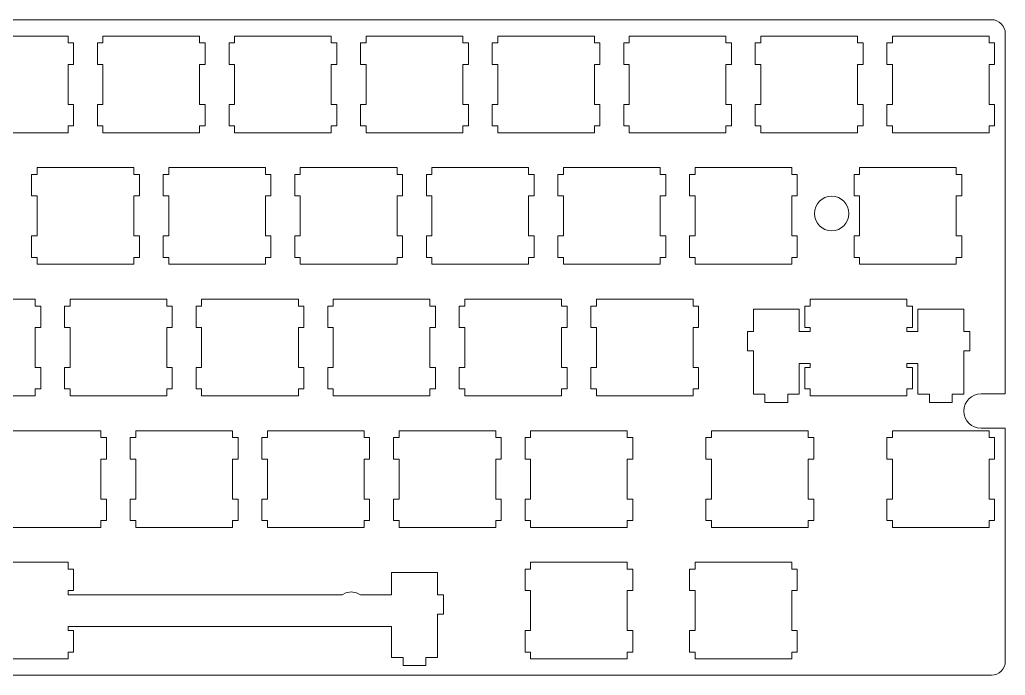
# Model space of a CAD drawing. Extents: x 0 to 285, y 0 to 95.
# Drawn here: x 142.8 to 285.5, y 0.1 to 95 of the extents above; entities that cross this region are included whole.
import ezdxf

# ---------------------------------------------------------------- set-up
doc = ezdxf.new("R2010")
doc.units = 0
doc.layers.get('0').update_dxf_attribs({"lineweight": 5, "true_color": 0xffffff})

msp = doc.modelspace()

# ---------------------------------------------------------------- linework, layer by layer
at = {"color": 0}
for p, q in [((2.09462, 95.0253), (283.471, 95.0239)), ((285.47, 93.0243), (285.47, 40.8615)), ((149.782, 92.662), (135.782, 92.662)), ((149.782, 91.6615), (149.782, 92.662)), ((150.581, 91.6615), (149.782, 91.6615)), ((150.581, 88.5624), (150.581, 91.6615)), ((154.831, 91.6615), (154.032, 91.6615)), ((154.032, 91.6615), (154.032, 88.5624)), ((154.831, 92.662), (154.831, 91.6615)), ((168.832, 92.662), (154.831, 92.662)), ((168.832, 91.6615), (168.832, 92.662)), ((169.632, 91.6615), (168.832, 91.6615)), ((169.632, 88.5624), (169.632, 91.6615)), ((173.882, 91.6615), (173.082, 91.6615)), ((173.082, 91.6615), (173.082, 88.5624)), ((173.882, 92.662), (173.882, 91.6615)), ((187.882, 92.662), (173.882, 92.662)), ((187.882, 91.6615), (187.882, 92.662)), ((188.681, 91.6615), (187.882, 91.6615)), ((188.681, 88.5624), (188.681, 91.6615)), ((192.931, 91.6615), (192.132, 91.6615)), ((192.132, 91.6615), (192.132, 88.5624)), ((192.931, 92.662), (192.931, 91.6615)), ((206.932, 92.662), (192.931, 92.662)), ((206.932, 91.6615), (206.932, 92.662)), ((207.732, 91.6615), (206.932, 91.6615)), ((207.732, 88.5624), (207.732, 91.6615)), ((211.982, 91.6615), (211.182, 91.6615)), ((211.182, 91.6615), (211.182, 88.5624)), ((211.982, 92.662), (211.982, 91.6615)), ((225.982, 92.662), (211.982, 92.662)), ((225.982, 91.6615), (225.982, 92.662)), ((226.782, 91.6615), (225.982, 91.6615)), ((226.782, 88.5624), (226.782, 91.6615)), ((231.032, 91.6615), (230.232, 91.6615)), ((230.232, 91.6615), (230.232, 88.5624)), ((231.032, 92.662), (231.032, 91.6615)), ((245.032, 92.662), (231.032, 92.662)), ((245.032, 91.6615), (245.032, 92.662)), ((245.831, 91.6615), (245.032, 91.6615)), ((245.831, 88.5624), (245.831, 91.6615)), ((250.081, 91.6615), (249.282, 91.6615)), ((249.282, 91.6615), (249.282, 88.5624)), ((250.081, 92.662), (250.081, 91.6615)), ((264.082, 92.662), (250.081, 92.662)), ((264.082, 91.6615), (264.082, 92.662)), ((264.881, 91.6615), (264.082, 91.6615)), ((264.881, 88.5624), (264.881, 91.6615)), ((269.131, 91.6615), (268.332, 91.6615)), ((268.332, 91.6615), (268.332, 88.5624)), ((269.131, 92.662), (269.131, 91.6615)), ((283.132, 92.662), (269.131, 92.662)), ((283.132, 91.6615), (283.132, 92.662)), ((283.931, 91.6615), (283.132, 91.6615)), ((283.931, 88.5624), (283.931, 91.6615)), ((149.782, 82.7624), (149.782, 88.5624)), ((149.782, 88.5624), (150.581, 88.5624)), ((154.032, 88.5624), (154.831, 88.5624)), ((154.831, 88.5624), (154.831, 82.7624)), ((168.832, 82.7624), (168.832, 88.5624)), ((168.832, 88.5624), (169.632, 88.5624)), ((173.082, 88.5624), (173.882, 88.5624)), ((173.882, 88.5624), (173.882, 82.7624)), ((187.882, 82.7624), (187.882, 88.5624)), ((187.882, 88.5624), (188.681, 88.5624)), ((192.132, 88.5624), (192.931, 88.5624)), ((192.931, 88.5624), (192.931, 82.7624)), ((206.932, 82.7624), (206.932, 88.5624)), ((206.932, 88.5624), (207.732, 88.5624)), ((211.182, 88.5624), (211.982, 88.5624)), ((211.982, 88.5624), (211.982, 82.7624)), ((225.982, 82.7624), (225.982, 88.5624)), ((225.982, 88.5624), (226.782, 88.5624)), ((230.232, 88.5624), (231.032, 88.5624)), ((231.032, 88.5624), (231.032, 82.7624)), ((245.032, 82.7624), (245.032, 88.5624)), ((245.032, 88.5624), (245.831, 88.5624)), ((249.282, 88.5624), (250.081, 88.5624)), ((250.081, 88.5624), (250.081, 82.7624)), ((264.082, 82.7624), (264.082, 88.5624)), ((264.082, 88.5624), (264.881, 88.5624)), ((268.332, 88.5624), (269.131, 88.5624)), ((269.131, 88.5624), (269.131, 82.7624)), ((283.132, 82.7624), (283.132, 88.5624)), ((283.132, 88.5624), (283.931, 88.5624)), ((150.581, 82.7624), (149.782, 82.7624)), ((150.581, 79.6618), (150.581, 82.7624)), ((154.831, 82.7624), (154.032, 82.7624)), ((154.032, 82.7624), (154.032, 79.6618)), ((169.632, 82.7624), (168.832, 82.7624)), ((169.632, 79.6618), (169.632, 82.7624)), ((173.882, 82.7624), (173.082, 82.7624)), ((173.082, 82.7624), (173.082, 79.6618)), ((188.681, 82.7624), (187.882, 82.7624)), ((188.681, 79.6618), (188.681, 82.7624)), ((192.931, 82.7624), (192.132, 82.7624)), ((192.132, 82.7624), (192.132, 79.6618)), ((207.732, 82.7624), (206.932, 82.7624)), ((207.732, 79.6618), (207.732, 82.7624)), ((211.982, 82.7624), (211.182, 82.7624)), ((211.182, 82.7624), (211.182, 79.6618)), ((226.782, 82.7624), (225.982, 82.7624)), ((226.782, 79.6618), (226.782, 82.7624)), ((231.032, 82.7624), (230.232, 82.7624)), ((230.232, 82.7624), (230.232, 79.6618)), ((245.831, 82.7624), (245.032, 82.7624)), ((245.831, 79.6618), (245.831, 82.7624)), ((250.081, 82.7624), (249.282, 82.7624)), ((249.282, 82.7624), (249.282, 79.6618)), ((264.881, 82.7624), (264.082, 82.7624)), ((264.881, 79.6618), (264.881, 82.7624)), ((269.131, 82.7624), (268.332, 82.7624)), ((268.332, 82.7624), (268.332, 79.6618)), ((283.931, 82.7624), (283.132, 82.7624)), ((283.931, 79.6618), (283.931, 82.7624)), ((135.782, 78.6624), (149.782, 78.6624)), ((149.782, 78.6624), (149.782, 79.6618)), ((149.782, 79.6618), (150.581, 79.6618)), ((154.032, 79.6618), (154.831, 79.6618)), ((154.831, 79.6618), (154.831, 78.6624)), ((154.831, 78.6624), (168.832, 78.6624)), ((168.832, 78.6624), (168.832, 79.6618)), ((168.832, 79.6618), (169.632, 79.6618)), ((173.082, 79.6618), (173.882, 79.6618)), ((173.882, 79.6618), (173.882, 78.6624)), ((173.882, 78.6624), (187.882, 78.6624)), ((187.882, 78.6624), (187.882, 79.6618)), ((187.882, 79.6618), (188.681, 79.6618)), ((192.132, 79.6618), (192.931, 79.6618)), ((192.931, 79.6618), (192.931, 78.6624)), ((192.931, 78.6624), (206.932, 78.6624)), ((206.932, 78.6624), (206.932, 79.6618)), ((206.932, 79.6618), (207.732, 79.6618)), ((211.182, 79.6618), (211.982, 79.6618)), ((211.982, 79.6618), (211.982, 78.6624)), ((211.982, 78.6624), (225.982, 78.6624)), ((225.982, 78.6624), (225.982, 79.6618)), ((225.982, 79.6618), (226.782, 79.6618)), ((230.232, 79.6618), (231.032, 79.6618)), ((231.032, 79.6618), (231.032, 78.6624)), ((231.032, 78.6624), (245.032, 78.6624)), ((245.032, 78.6624), (245.032, 79.6618)), ((245.032, 79.6618), (245.831, 79.6618)), ((249.282, 79.6618), (250.081, 79.6618)), ((250.081, 79.6618), (250.081, 78.6624)), ((250.081, 78.6624), (264.082, 78.6624)), ((264.082, 78.6624), (264.082, 79.6618)), ((264.082, 79.6618), (264.881, 79.6618)), ((268.332, 79.6618), (269.131, 79.6618)), ((269.131, 79.6618), (269.131, 78.6624)), ((269.131, 78.6624), (283.132, 78.6624)), ((283.132, 78.6624), (283.132, 79.6618)), ((283.132, 79.6618), (283.931, 79.6618)), ((145.306, 73.612), (145.306, 72.6115)), ((159.307, 73.612), (145.306, 73.612)), ((159.307, 72.6115), (159.307, 73.612)), ((164.357, 73.612), (164.357, 72.6115)), ((178.357, 73.612), (164.357, 73.612)), ((178.357, 72.6115), (178.357, 73.612)), ((183.407, 73.612), (183.407, 72.6115)), ((197.407, 73.612), (183.407, 73.612)), ((197.407, 72.6115), (197.407, 73.612)), ((202.456, 73.612), (202.456, 72.6115)), ((216.457, 73.612), (202.456, 73.612)), ((216.457, 72.6115), (216.457, 73.612)), ((221.507, 73.612), (221.507, 72.6115)), ((235.507, 73.612), (221.507, 73.612)), ((235.507, 72.6115), (235.507, 73.612)), ((240.556, 73.612), (240.556, 72.6115)), ((254.557, 73.612), (240.556, 73.612)), ((254.557, 72.6115), (254.557, 73.612)), ((264.37, 73.612), (264.37, 72.6115)), ((278.369, 73.612), (264.37, 73.612)), ((278.369, 72.6115), (278.369, 73.612)), ((145.306, 72.6115), (144.507, 72.6115)), ((144.507, 72.6115), (144.507, 69.5124)), ((160.107, 72.6115), (159.307, 72.6115)), ((160.107, 69.5124), (160.107, 72.6115)), ((164.357, 72.6115), (163.557, 72.6115)), ((163.557, 72.6115), (163.557, 69.5124)), ((179.157, 72.6115), (178.357, 72.6115)), ((179.157, 69.5124), (179.157, 72.6115)), ((183.407, 72.6115), (182.607, 72.6115)), ((182.607, 72.6115), (182.607, 69.5124)), ((198.206, 72.6115), (197.407, 72.6115)), ((198.206, 69.5124), (198.206, 72.6115)), ((202.456, 72.6115), (201.657, 72.6115)), ((201.657, 72.6115), (201.657, 69.5124)), ((217.257, 72.6115), (216.457, 72.6115)), ((217.257, 69.5124), (217.257, 72.6115)), ((221.507, 72.6115), (220.707, 72.6115)), ((220.707, 72.6115), (220.707, 69.5124)), ((236.306, 72.6115), (235.507, 72.6115)), ((236.306, 69.5124), (236.306, 72.6115)), ((240.556, 72.6115), (239.757, 72.6115)), ((239.757, 72.6115), (239.757, 69.5124)), ((255.356, 72.6115), (254.557, 72.6115)), ((255.356, 69.5124), (255.356, 72.6115)), ((264.37, 72.6115), (263.569, 72.6115)), ((263.569, 72.6115), (263.569, 69.5124)), ((279.17, 72.6115), (278.369, 72.6115)), ((279.17, 69.5124), (279.17, 72.6115)), ((144.507, 69.5124), (145.306, 69.5124)), ((145.306, 69.5124), (145.306, 63.7124)), ((159.307, 63.7124), (159.307, 69.5124)), ((159.307, 69.5124), (160.107, 69.5124)), ((163.557, 69.5124), (164.357, 69.5124)), ((164.357, 69.5124), (164.357, 63.7124)), ((178.357, 63.7124), (178.357, 69.5124)), ((178.357, 69.5124), (179.157, 69.5124)), ((182.607, 69.5124), (183.407, 69.5124)), ((183.407, 69.5124), (183.407, 63.7124)), ((197.407, 63.7124), (197.407, 69.5124)), ((197.407, 69.5124), (198.206, 69.5124)), ((201.657, 69.5124), (202.456, 69.5124)), ((202.456, 69.5124), (202.456, 63.7124)), ((216.457, 63.7124), (216.457, 69.5124)), ((216.457, 69.5124), (217.257, 69.5124)), ((220.707, 69.5124), (221.507, 69.5124)), ((221.507, 69.5124), (221.507, 63.7124)), ((235.507, 63.7124), (235.507, 69.5124)), ((235.507, 69.5124), (236.306, 69.5124)), ((239.757, 69.5124), (240.556, 69.5124)), ((240.556, 69.5124), (240.556, 63.7124)), ((254.557, 63.7124), (254.557, 69.5124)), ((254.557, 69.5124), (255.356, 69.5124)), ((263.569, 69.5124), (264.37, 69.5124)), ((264.37, 69.5124), (264.37, 63.7124)), ((278.369, 63.7124), (278.369, 69.5124)), ((278.369, 69.5124), (279.17, 69.5124)), ((145.306, 63.7124), (144.507, 63.7124)), ((144.507, 63.7124), (144.507, 60.6118)), ((160.107, 63.7124), (159.307, 63.7124)), ((160.107, 60.6118), (160.107, 63.7124)), ((164.357, 63.7124), (163.557, 63.7124)), ((163.557, 63.7124), (163.557, 60.6118)), ((179.157, 63.7124), (178.357, 63.7124)), ((179.157, 60.6118), (179.157, 63.7124)), ((183.407, 63.7124), (182.607, 63.7124)), ((182.607, 63.7124), (182.607, 60.6118)), ((198.206, 63.7124), (197.407, 63.7124)), ((198.206, 60.6118), (198.206, 63.7124)), ((202.456, 63.7124), (201.657, 63.7124)), ((201.657, 63.7124), (201.657, 60.6118)), ((217.257, 63.7124), (216.457, 63.7124)), ((217.257, 60.6118), (217.257, 63.7124)), ((221.507, 63.7124), (220.707, 63.7124)), ((220.707, 63.7124), (220.707, 60.6118)), ((236.306, 63.7124), (235.507, 63.7124)), ((236.306, 60.6118), (236.306, 63.7124)), ((240.556, 63.7124), (239.757, 63.7124)), ((239.757, 63.7124), (239.757, 60.6118)), ((255.356, 63.7124), (254.557, 63.7124)), ((255.356, 60.6118), (255.356, 63.7124)), ((264.37, 63.7124), (263.569, 63.7124)), ((263.569, 63.7124), (263.569, 60.6118)), ((279.17, 63.7124), (278.369, 63.7124)), ((279.17, 60.6118), (279.17, 63.7124)), ((144.507, 60.6118), (145.306, 60.6118)), ((145.306, 60.6118), (145.306, 59.6124)), ((159.307, 59.6124), (159.307, 60.6118)), ((159.307, 60.6118), (160.107, 60.6118)), ((163.557, 60.6118), (164.357, 60.6118)), ((164.357, 60.6118), (164.357, 59.6124)), ((178.357, 59.6124), (178.357, 60.6118)), ((178.357, 60.6118), (179.157, 60.6118)), ((182.607, 60.6118), (183.407, 60.6118)), ((183.407, 60.6118), (183.407, 59.6124)), ((197.407, 59.6124), (197.407, 60.6118)), ((197.407, 60.6118), (198.206, 60.6118)), ((201.657, 60.6118), (202.456, 60.6118)), ((202.456, 60.6118), (202.456, 59.6124)), ((216.457, 59.6124), (216.457, 60.6118)), ((216.457, 60.6118), (217.257, 60.6118)), ((220.707, 60.6118), (221.507, 60.6118)), ((221.507, 60.6118), (221.507, 59.6124)), ((235.507, 59.6124), (235.507, 60.6118)), ((235.507, 60.6118), (236.306, 60.6118)), ((239.757, 60.6118), (240.556, 60.6118)), ((240.556, 60.6118), (240.556, 59.6124)), ((254.557, 59.6124), (254.557, 60.6118)), ((254.557, 60.6118), (255.356, 60.6118)), ((263.569, 60.6118), (264.37, 60.6118)), ((264.37, 60.6118), (264.37, 59.6124)), ((278.369, 59.6124), (278.369, 60.6118)), ((278.369, 60.6118), (279.17, 60.6118)), ((145.306, 59.6124), (159.307, 59.6124)), ((164.357, 59.6124), (178.357, 59.6124)), ((183.407, 59.6124), (197.407, 59.6124)), ((202.456, 59.6124), (216.457, 59.6124)), ((221.507, 59.6124), (235.507, 59.6124)), ((240.556, 59.6124), (254.557, 59.6124)), ((264.37, 59.6124), (278.369, 59.6124)), ((145.019, 54.5606), (131.02, 54.5606)), ((145.019, 53.5615), (145.019, 54.5606)), ((150.07, 54.5606), (150.07, 53.5615)), ((164.069, 54.5606), (150.07, 54.5606)), ((164.069, 53.5615), (164.069, 54.5606)), ((169.12, 54.5606), (169.12, 53.5615)), ((183.121, 54.5606), (169.12, 54.5606)), ((183.121, 53.5615), (183.121, 54.5606)), ((188.17, 54.5606), (188.17, 53.5615)), ((202.169, 54.5606), (188.17, 54.5606)), ((202.169, 53.5615), (202.169, 54.5606)), ((207.22, 54.5606), (207.22, 53.5615)), ((221.221, 54.5606), (207.22, 54.5606)), ((221.221, 53.5615), (221.221, 54.5606)), ((226.27, 54.5606), (226.27, 53.5615)), ((240.271, 54.5606), (226.27, 54.5606)), ((240.271, 53.5615), (240.271, 54.5606)), ((257.225, 54.5606), (257.225, 53.5615)), ((271.225, 54.5606), (257.225, 54.5606)), ((271.225, 53.5615), (271.225, 54.5606)), ((145.82, 53.5615), (145.019, 53.5615)), ((145.82, 50.4624), (145.82, 53.5615)), ((150.07, 53.5615), (149.269, 53.5615)), ((149.269, 53.5615), (149.269, 50.4624)), ((164.87, 53.5615), (164.069, 53.5615)), ((164.87, 50.4624), (164.87, 53.5615)), ((169.12, 53.5615), (168.319, 53.5615)), ((168.319, 53.5615), (168.319, 50.4624)), ((183.92, 53.5615), (183.121, 53.5615)), ((183.92, 50.4624), (183.92, 53.5615)), ((188.17, 53.5615), (187.371, 53.5615)), ((187.371, 53.5615), (187.371, 50.4624)), ((202.97, 53.5615), (202.169, 53.5615)), ((202.97, 50.4624), (202.97, 53.5615)), ((207.22, 53.5615), (206.419, 53.5615)), ((206.419, 53.5615), (206.419, 50.4624)), ((222.02, 53.5615), (221.221, 53.5615)), ((222.02, 50.4624), (222.02, 53.5615)), ((226.27, 53.5615), (225.471, 53.5615)), ((225.471, 53.5615), (225.471, 50.4624)), ((241.07, 53.5615), (240.271, 53.5615)), ((241.07, 50.4624), (241.07, 53.5615)), ((255.65, 53.0916), (249.002, 53.0916)), ((249.002, 53.0916), (249.002, 49.8616)), ((255.65, 49.8616), (255.65, 53.0916)), ((257.225, 53.5615), (256.425, 53.5615)), ((256.425, 53.5615), (256.425, 50.4624)), ((272.025, 53.5615), (271.225, 53.5615)), ((272.025, 50.4624), (272.025, 53.5615)), ((279.45, 53.0916), (272.801, 53.0916)), ((272.801, 53.0916), (272.801, 49.8616)), ((279.45, 49.8616), (279.45, 53.0916)), ((145.019, 44.661), (145.019, 50.4624)), ((145.019, 50.4624), (145.82, 50.4624)), ((149.269, 50.4624), (150.07, 50.4624)), ((150.07, 50.4624), (150.07, 44.661)), ((164.069, 44.661), (164.069, 50.4624)), ((164.069, 50.4624), (164.87, 50.4624)), ((168.319, 50.4624), (169.12, 50.4624)), ((169.12, 50.4624), (169.12, 44.661)), ((183.121, 44.661), (183.121, 50.4624)), ((183.121, 50.4624), (183.92, 50.4624)), ((187.371, 50.4624), (188.17, 50.4624)), ((188.17, 50.4624), (188.17, 44.661)), ((202.169, 44.661), (202.169, 50.4624)), ((202.169, 50.4624), (202.97, 50.4624)), ((206.419, 50.4624), (207.22, 50.4624)), ((207.22, 50.4624), (207.22, 44.661)), ((221.221, 44.661), (221.221, 50.4624)), ((221.221, 50.4624), (222.02, 50.4624)), ((225.471, 50.4624), (226.27, 50.4624)), ((226.27, 50.4624), (226.27, 44.661)), ((240.271, 44.661), (240.271, 50.4624)), ((240.271, 50.4624), (241.07, 50.4624)), ((256.425, 50.4624), (257.225, 50.4624)), ((257.225, 50.4624), (257.225, 49.8616)), ((271.225, 49.8616), (271.225, 50.4624)), ((271.225, 50.4624), (272.025, 50.4624)), ((249.002, 49.8616), (248.127, 49.8616)), ((248.127, 49.8616), (248.127, 47.0613)), ((257.225, 49.8616), (255.65, 49.8616)), ((272.801, 49.8616), (271.225, 49.8616)), ((280.325, 49.8616), (279.45, 49.8616)), ((280.325, 47.0613), (280.325, 49.8616)), ((248.127, 47.0613), (249.002, 47.0613)), ((249.002, 47.0613), (249.002, 40.7928)), ((279.45, 40.7928), (279.45, 47.0613)), ((279.45, 47.0613), (280.325, 47.0613)), ((145.82, 44.661), (145.019, 44.661)), ((145.82, 41.5618), (145.82, 44.661)), ((150.07, 44.661), (149.269, 44.661)), ((149.269, 44.661), (149.269, 41.5618)), ((164.87, 44.661), (164.069, 44.661)), ((164.87, 41.5618), (164.87, 44.661)), ((169.12, 44.661), (168.319, 44.661)), ((168.319, 44.661), (168.319, 41.5618)), ((183.92, 44.661), (183.121, 44.661)), ((183.92, 41.5618), (183.92, 44.661)), ((188.17, 44.661), (187.371, 44.661)), ((187.371, 44.661), (187.371, 41.5618)), ((202.97, 44.661), (202.169, 44.661)), ((202.97, 41.5618), (202.97, 44.661)), ((207.22, 44.661), (206.419, 44.661)), ((206.419, 44.661), (206.419, 41.5618)), ((222.02, 44.661), (221.221, 44.661)), ((222.02, 41.5618), (222.02, 44.661)), ((226.27, 44.661), (225.471, 44.661)), ((225.471, 44.661), (225.471, 41.5618)), ((241.07, 44.661), (240.271, 44.661)), ((241.07, 41.5618), (241.07, 44.661)), ((255.65, 40.7928), (255.65, 45.2617)), ((255.65, 45.2617), (257.225, 45.2617)), ((257.225, 44.661), (256.425, 44.661)), ((256.425, 44.661), (256.425, 41.5618)), ((257.225, 45.2617), (257.225, 44.661)), ((271.225, 44.661), (271.225, 45.2617)), ((271.225, 45.2617), (272.801, 45.2617)), ((272.025, 44.661), (271.225, 44.661)), ((272.025, 41.5618), (272.025, 44.661)), ((272.801, 45.2617), (272.801, 40.7928)), ((145.019, 40.5613), (145.019, 41.5618)), ((145.019, 41.5618), (145.82, 41.5618)), ((149.269, 41.5618), (150.07, 41.5618)), ((150.07, 41.5618), (150.07, 40.5613)), ((164.069, 40.5613), (164.069, 41.5618)), ((164.069, 41.5618), (164.87, 41.5618)), ((168.319, 41.5618), (169.12, 41.5618)), ((169.12, 41.5618), (169.12, 40.5613)), ((183.121, 40.5613), (183.121, 41.5618)), ((183.121, 41.5618), (183.92, 41.5618)), ((187.371, 41.5618), (188.17, 41.5618)), ((188.17, 41.5618), (188.17, 40.5613)), ((202.169, 40.5613), (202.169, 41.5618)), ((202.169, 41.5618), (202.97, 41.5618)), ((206.419, 41.5618), (207.22, 41.5618)), ((207.22, 41.5618), (207.22, 40.5613)), ((221.221, 40.5613), (221.221, 41.5618)), ((221.221, 41.5618), (222.02, 41.5618)), ((225.471, 41.5618), (226.27, 41.5618)), ((226.27, 41.5618), (226.27, 40.5613)), ((240.271, 40.5613), (240.271, 41.5618)), ((240.271, 41.5618), (241.07, 41.5618)), ((256.425, 41.5618), (257.225, 41.5618)), ((257.225, 41.5618), (257.225, 40.5613)), ((271.225, 40.5613), (271.225, 41.5618)), ((271.225, 41.5618), (272.025, 41.5618)), ((131.02, 40.5613), (145.019, 40.5613)), ((150.07, 40.5613), (164.069, 40.5613)), ((169.12, 40.5613), (183.121, 40.5613)), ((188.17, 40.5613), (202.169, 40.5613)), ((207.22, 40.5613), (221.221, 40.5613)), ((226.27, 40.5613), (240.271, 40.5613)), ((249.002, 40.7928), (250.675, 40.7928)), ((250.675, 40.7928), (250.675, 39.5912)), ((253.974, 39.5912), (253.974, 40.7928)), ((253.974, 40.7928), (255.65, 40.7928)), ((257.225, 40.5613), (271.225, 40.5613)), ((272.801, 40.7928), (274.475, 40.7928)), ((274.475, 40.7928), (274.475, 39.5912)), ((277.775, 39.5912), (277.775, 40.7928)), ((277.775, 40.7928), (279.45, 40.7928)), ((285.47, 40.8615), (281.969, 40.8615)), ((250.675, 39.5912), (253.974, 39.5912)), ((274.475, 39.5912), (277.775, 39.5912)), ((281.969, 35.8606), (285.47, 35.8606)), ((285.47, 35.8606), (285.47, 2.09737)), ((154.544, 35.512), (140.545, 35.512)), ((154.544, 34.5116), (154.544, 35.512)), ((155.345, 34.5116), (154.544, 34.5116)), ((155.345, 31.4124), (155.345, 34.5116)), ((159.595, 34.5116), (158.794, 34.5116)), ((158.794, 34.5116), (158.794, 31.4124)), ((159.595, 35.512), (159.595, 34.5116)), ((173.596, 35.512), (159.595, 35.512)), ((173.596, 34.5116), (173.596, 35.512)), ((174.395, 34.5116), (173.596, 34.5116)), ((174.395, 31.4124), (174.395, 34.5116)), ((178.645, 34.5116), (177.846, 34.5116)), ((177.846, 34.5116), (177.846, 31.4124)), ((178.645, 35.512), (178.645, 34.5116)), ((192.646, 35.512), (178.645, 35.512)), ((192.646, 34.5116), (192.646, 35.512)), ((193.445, 34.5116), (192.646, 34.5116)), ((193.445, 31.4124), (193.445, 34.5116)), ((197.695, 34.5116), (196.896, 34.5116)), ((196.896, 34.5116), (196.896, 31.4124)), ((197.695, 35.512), (197.695, 34.5116)), ((211.694, 35.512), (197.695, 35.512)), ((211.694, 34.5116), (211.694, 35.512)), ((212.495, 34.5116), (211.694, 34.5116)), ((212.495, 31.4124), (212.495, 34.5116)), ((216.745, 34.5116), (215.944, 34.5116)), ((215.944, 34.5116), (215.944, 31.4124)), ((216.745, 35.512), (216.745, 34.5116)), ((230.746, 35.512), (216.745, 35.512)), ((230.746, 34.5116), (230.746, 35.512)), ((231.545, 34.5116), (230.746, 34.5116)), ((231.545, 31.4124), (231.545, 34.5116)), ((242.937, 34.5116), (242.138, 34.5116)), ((242.138, 34.5116), (242.138, 31.4124)), ((242.937, 35.512), (242.937, 34.5116)), ((256.937, 35.512), (242.937, 35.512)), ((256.937, 34.5116), (256.937, 35.512)), ((257.737, 34.5116), (256.937, 34.5116)), ((257.737, 31.4124), (257.737, 34.5116)), ((269.131, 34.5116), (268.332, 34.5116)), ((268.332, 34.5116), (268.332, 31.4124)), ((269.131, 35.512), (269.131, 34.5116)), ((283.132, 35.512), (269.131, 35.512)), ((283.132, 34.5116), (283.132, 35.512)), ((283.931, 34.5116), (283.132, 34.5116)), ((283.931, 31.4124), (283.931, 34.5116)), ((154.544, 25.6109), (154.544, 31.4124)), ((154.544, 31.4124), (155.345, 31.4124)), ((158.794, 31.4124), (159.595, 31.4124)), ((159.595, 31.4124), (159.595, 25.6109)), ((173.596, 25.6109), (173.596, 31.4124)), ((173.596, 31.4124), (174.395, 31.4124)), ((177.846, 31.4124), (178.645, 31.4124)), ((178.645, 31.4124), (178.645, 25.6109)), ((192.646, 25.6109), (192.646, 31.4124)), ((192.646, 31.4124), (193.445, 31.4124)), ((196.896, 31.4124), (197.695, 31.4124)), ((197.695, 31.4124), (197.695, 25.6109)), ((211.694, 25.6109), (211.694, 31.4124)), ((211.694, 31.4124), (212.495, 31.4124)), ((215.944, 31.4124), (216.745, 31.4124)), ((216.745, 31.4124), (216.745, 25.6109)), ((230.746, 25.6109), (230.746, 31.4124)), ((230.746, 31.4124), (231.545, 31.4124)), ((242.138, 31.4124), (242.937, 31.4124)), ((242.937, 31.4124), (242.937, 25.6109)), ((256.937, 25.6109), (256.937, 31.4124)), ((256.937, 31.4124), (257.737, 31.4124)), ((268.332, 31.4124), (269.131, 31.4124)), ((269.131, 31.4124), (269.131, 25.6109)), ((283.132, 25.6109), (283.132, 31.4124)), ((283.132, 31.4124), (283.931, 31.4124)), ((155.345, 25.6109), (154.544, 25.6109)), ((155.345, 22.5116), (155.345, 25.6109)), ((159.595, 25.6109), (158.794, 25.6109)), ((158.794, 25.6109), (158.794, 22.5116)), ((174.395, 25.6109), (173.596, 25.6109)), ((174.395, 22.5116), (174.395, 25.6109)), ((178.645, 25.6109), (177.846, 25.6109)), ((177.846, 25.6109), (177.846, 22.5116)), ((193.445, 25.6109), (192.646, 25.6109)), ((193.445, 22.5116), (193.445, 25.6109)), ((197.695, 25.6109), (196.896, 25.6109)), ((196.896, 25.6109), (196.896, 22.5116)), ((212.495, 25.6109), (211.694, 25.6109)), ((212.495, 22.5116), (212.495, 25.6109)), ((216.745, 25.6109), (215.944, 25.6109)), ((215.944, 25.6109), (215.944, 22.5116)), ((231.545, 25.6109), (230.746, 25.6109)), ((231.545, 22.5116), (231.545, 25.6109)), ((242.937, 25.6109), (242.138, 25.6109)), ((242.138, 25.6109), (242.138, 22.5116)), ((257.737, 25.6109), (256.937, 25.6109)), ((257.737, 22.5116), (257.737, 25.6109)), ((269.131, 25.6109), (268.332, 25.6109)), ((268.332, 25.6109), (268.332, 22.5116)), ((283.931, 25.6109), (283.132, 25.6109)), ((283.931, 22.5116), (283.931, 25.6109)), ((140.545, 21.5126), (154.544, 21.5126)), ((154.544, 21.5126), (154.544, 22.5116)), ((154.544, 22.5116), (155.345, 22.5116)), ((158.794, 22.5116), (159.595, 22.5116)), ((159.595, 22.5116), (159.595, 21.5126)), ((159.595, 21.5126), (173.596, 21.5126)), ((173.596, 21.5126), (173.596, 22.5116)), ((173.596, 22.5116), (174.395, 22.5116)), ((177.846, 22.5116), (178.645, 22.5116)), ((178.645, 22.5116), (178.645, 21.5126)), ((178.645, 21.5126), (192.646, 21.5126)), ((192.646, 21.5126), (192.646, 22.5116)), ((192.646, 22.5116), (193.445, 22.5116)), ((196.896, 22.5116), (197.695, 22.5116)), ((197.695, 22.5116), (197.695, 21.5126)), ((197.695, 21.5126), (211.694, 21.5126)), ((211.694, 21.5126), (211.694, 22.5116)), ((211.694, 22.5116), (212.495, 22.5116)), ((215.944, 22.5116), (216.745, 22.5116)), ((216.745, 22.5116), (216.745, 21.5126)), ((216.745, 21.5126), (230.746, 21.5126)), ((230.746, 21.5126), (230.746, 22.5116)), ((230.746, 22.5116), (231.545, 22.5116)), ((242.138, 22.5116), (242.937, 22.5116)), ((242.937, 22.5116), (242.937, 21.5126)), ((242.937, 21.5126), (256.937, 21.5126)), ((256.937, 21.5126), (256.937, 22.5116)), ((256.937, 22.5116), (257.737, 22.5116)), ((268.332, 22.5116), (269.131, 22.5116)), ((269.131, 22.5116), (269.131, 21.5126)), ((269.131, 21.5126), (283.132, 21.5126)), ((283.132, 21.5126), (283.132, 22.5116)), ((283.132, 22.5116), (283.931, 22.5116)), ((149.782, 16.4621), (135.782, 16.4621)), ((149.782, 15.4616), (149.782, 16.4621)), ((216.745, 16.4621), (216.745, 15.4616)), ((230.746, 16.4621), (216.745, 16.4621)), ((230.746, 15.4616), (230.746, 16.4621)), ((240.556, 16.4621), (240.556, 15.4616)), ((254.557, 16.4621), (240.556, 16.4621)), ((254.557, 15.4616), (254.557, 16.4621)), ((150.581, 15.4616), (149.782, 15.4616)), ((150.581, 12.361), (150.581, 15.4616)), ((203.258, 14.9917), (196.608, 14.9917)), ((196.608, 14.9917), (196.608, 11.7615)), ((203.258, 11.7615), (203.258, 14.9917)), ((216.745, 15.4616), (215.944, 15.4616)), ((215.944, 15.4616), (215.944, 12.361)), ((231.545, 15.4616), (230.746, 15.4616)), ((231.545, 12.361), (231.545, 15.4616)), ((240.556, 15.4616), (239.757, 15.4616)), ((239.757, 15.4616), (239.757, 12.361)), ((255.356, 15.4616), (254.557, 15.4616)), ((255.356, 12.361), (255.356, 15.4616)), ((149.782, 11.7615), (149.782, 12.361)), ((149.782, 12.361), (150.581, 12.361)), ((189.466, 11.7615), (149.782, 11.7615)), ((190.009, 12.0385), (189.466, 11.7615)), ((190.783, 12.1612), (190.009, 12.0385)), ((191.556, 12.0385), (190.783, 12.1612)), ((192.098, 11.7615), (191.556, 12.0385)), ((196.608, 11.7615), (192.098, 11.7615)), ((204.133, 11.7615), (203.258, 11.7615)), ((204.133, 8.96278), (204.133, 11.7615)), ((215.944, 12.361), (216.745, 12.361)), ((216.745, 12.361), (216.745, 6.56086)), ((230.746, 6.56086), (230.746, 12.361)), ((230.746, 12.361), (231.545, 12.361)), ((239.757, 12.361), (240.556, 12.361)), ((240.556, 12.361), (240.556, 6.56086)), ((254.557, 6.56086), (254.557, 12.361)), ((254.557, 12.361), (255.356, 12.361)), ((203.258, 2.69269), (203.258, 8.96278)), ((203.258, 8.96278), (204.133, 8.96278)), ((149.782, 6.56086), (149.782, 7.16167)), ((149.782, 7.16167), (196.608, 7.16167)), ((196.608, 7.16167), (196.608, 2.69269)), ((150.581, 6.56086), (149.782, 6.56086)), ((150.581, 3.46163), (150.581, 6.56086)), ((216.745, 6.56086), (215.944, 6.56086)), ((215.944, 6.56086), (215.944, 3.46163)), ((231.545, 6.56086), (230.746, 6.56086)), ((231.545, 3.46163), (231.545, 6.56086)), ((240.556, 6.56086), (239.757, 6.56086)), ((239.757, 6.56086), (239.757, 3.46163)), ((255.356, 6.56086), (254.557, 6.56086)), ((255.356, 3.46163), (255.356, 6.56086)), ((149.782, 2.46255), (149.782, 3.46163)), ((149.782, 3.46163), (150.581, 3.46163)), ((215.944, 3.46163), (216.745, 3.46163)), ((216.745, 3.46163), (216.745, 2.46255)), ((230.746, 2.46255), (230.746, 3.46163)), ((230.746, 3.46163), (231.545, 3.46163)), ((239.757, 3.46163), (240.556, 3.46163)), ((240.556, 3.46163), (240.556, 2.46255)), ((254.557, 2.46255), (254.557, 3.46163)), ((254.557, 3.46163), (255.356, 3.46163)), ((135.782, 2.46255), (149.782, 2.46255)), ((196.608, 2.69269), (198.282, 2.69269)), ((198.282, 2.69269), (198.282, 1.49242)), ((198.282, 1.49242), (201.581, 1.49242)), ((201.581, 1.49242), (201.581, 2.69269)), ((201.581, 2.69269), (203.258, 2.69269)), ((216.745, 2.46255), (230.746, 2.46255)), ((240.556, 2.46255), (254.557, 2.46255)), ((283.471, 0.09922), (2.09462, 0.09646))]:
    msp.add_line(p, q, dxfattribs=at)
msp.add_circle((260.332, 66.9604), 2.5)
for centre, radius, start, end in [((283.47, 93.0239), 2, 0.011452, 89.9713533), ((281.97045, 38.36105), 2.50045, 90.0332326, 269.9667674), ((283.47, 2.09922), 2, 270.0286234, 359.9470429)]:
    msp.add_arc(centre, radius, start, end)

doc.saveas('drawing.dxf')
